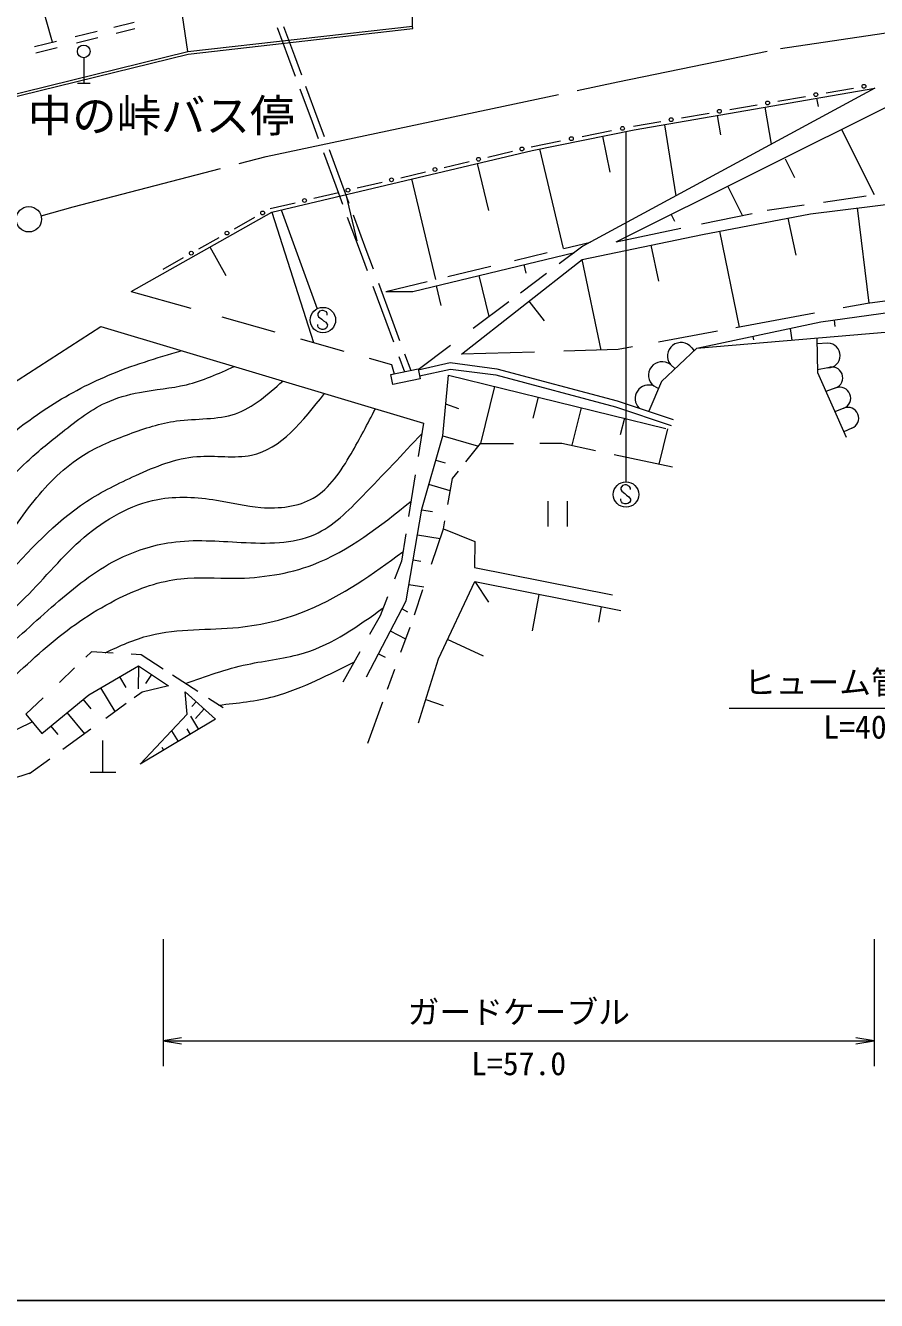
# Model space of a CAD drawing. Units: millimetres, scale not verified. Extents: x 40000 to 680000, y 20000 to 380000.
# Drawn here: x 370860 to 437853, y 205000 to 305442 of the extents above; entities that cross this region are included whole.
import ezdxf
from ezdxf.enums import TextEntityAlignment as Align

# ---------------------------------------------------------------- set-up
doc = ezdxf.new("R2010")
doc.units = ezdxf.units.MM
doc.header["$LTSCALE"] = 1000
doc.linetypes.add('CHAIN', pattern=[18.5, 12, -1.5, 3.5, -1.5])
for name, color, linetype, lineweight in [('M-BGD', 7, 'Continuous', 13), ('M-BMK', 2, 'CHAIN', 13), ('M-BMK-SRVR', 3, 'Continuous', 13), ('M-STR-HTXT', 7, 'Continuous', 13), ('M-STR-STR3', 7, 'Continuous', 13), ('M-STR-STRC', 7, 'Continuous', 13), ('M-TTL-BAND', 7, 'Continuous', 25), ('M-TTL-TXT', 7, 'Continuous', 13)]:
    doc.layers.add(name, color=color, linetype=linetype, lineweight=lineweight)
doc.styles.add('ＭＳ ゴシック', font='')
doc.styles.get('ＭＳ ゴシック').set_extended_font_data('MS Gothic')

# ---------------------------------------------------------------- blocks, each defined once
blk = doc.blocks.new('open_arrow')
at = {"color": 0, "linetype": 'Continuous', "lineweight": -2}
blk.add_lwpolyline([(7.5, 1.25), (0, 0), (7.5, -1.25)], dxfattribs=at)

msp = doc.modelspace()

# ---------------------------------------------------------------- linework, layer by layer
at = {"layer": 'M-BGD'}
for p, q in [((372984, 304128), (371045, 310947)), ((377801, 305311), (379419, 305708)), ((383627, 303385), (401319, 305403)), ((391170, 305372), (392024, 303060)), ((401341, 305205), (401319, 305403)), ((374757, 304564), (376503, 304992)), ((374872, 304077), (376564, 304492)), ((377991, 304843), (379473, 305206)), ((383663, 303188), (401341, 305205)), ((390671, 305280), (391565, 302861)), ((368949, 299767), (383627, 303385)), ((371557, 303778), (373297, 304205)), ((371680, 303294), (373350, 303703)), ((369013, 299577), (383663, 303188)), ((375447, 302900), (375447, 300900)), ((391565, 302861), (392088, 301444)), ((392024, 303060), (392577, 301563)), ((374947, 300900), (375947, 300900)), ((392456, 300451), (393416, 297852)), ((392910, 300665), (393883, 298030)), ((437730, 300502), (414739, 288055)), ((418769, 297213), (437730, 300502)), ((433886, 300139), (436053, 300515)), ((417360, 288405), (439499, 299459)), ((430093, 299481), (432260, 299857)), ((433276, 299061), (433164, 299710)), ((422507, 298166), (424674, 298541)), ((425610, 296830), (425345, 298353)), ((426300, 298823), (428467, 299199)), ((429586, 296093), (429081, 299001)), ((393416, 297852), (393905, 296528)), ((393883, 298030), (394378, 296692)), ((418714, 297508), (420881, 297884)), ((421161, 297628), (422045, 292011)), ((410676, 295893), (412973, 296355)), ((410740, 295600), (418769, 297213)), ((414695, 296701), (416992, 297162)), ((416875, 293896), (416309, 296719)), ((435097, 297261), (437660, 292128)), ((390241, 290734), (410740, 295600)), ((394312, 295428), (395284, 292799)), ((394756, 295670), (395738, 293012)), ((407252, 295081), (409208, 295545)), ((411328, 295718), (413193, 287862)), ((403827, 294268), (405784, 294732)), ((407324, 290874), (406444, 294581)), ((430663, 294950), (431405, 293465)), ((400403, 293455), (402360, 293919)), ((403159, 285430), (401278, 293354)), ((393555, 291829), (395511, 292293)), ((395284, 292799), (395817, 291357)), ((395738, 293012), (396313, 291455)), ((396979, 292642), (398936, 293106)), ((427306, 290480), (426151, 292794)), ((432660, 290619), (446940, 292365)), ((390130, 291016), (392087, 291480)), ((396972, 288474), (396105, 292126)), ((429243, 290884), (432153, 291314)), ((433669, 291538), (437032, 292036)), ((379174, 284482), (390241, 290734)), ((387321, 289429), (388926, 290336)), ((390241, 290734), (393543, 280459)), ((390980, 290909), (393813, 283127)), ((396194, 290335), (397195, 287626)), ((396655, 290530), (397663, 287804)), ((421677, 290561), (421946, 290022)), ((424084, 289808), (428066, 290638)), ((424162, 288972), (432660, 290619)), ((437284, 283568), (436367, 291072)), ((417360, 288405), (422453, 289467)), ((430887, 290276), (431491, 287357)), ((384512, 287842), (386117, 288749)), ((413248, 287875), (415346, 288384)), ((414692, 287014), (424162, 288972)), ((425487, 289229), (427048, 281680)), ((386669, 285716), (385384, 287990)), ((397195, 287626), (397746, 286136)), ((397663, 287804), (398227, 286279)), ((401351, 284477), (414083, 287563)), ((409365, 286934), (411938, 287558)), ((414739, 288055), (412876, 286657)), ((420098, 288132), (420683, 285303)), ((381703, 286256), (383308, 287162)), ((404100, 285658), (407483, 286478)), ((405187, 279544), (414692, 287014)), ((410286, 285934), (410124, 286603)), ((416168, 279876), (414692, 287014)), ((399229, 284477), (402475, 285264)), ((407363, 282519), (406581, 285745)), ((411881, 285910), (409824, 284366)), ((379174, 284482), (383863, 283169)), ((398204, 284898), (399223, 282140)), ((398641, 285156), (399673, 282366)), ((399229, 284477), (401351, 284477)), ((403586, 283396), (403215, 284929)), ((408906, 283677), (406094, 281566)), ((411707, 282188), (410502, 283721)), ((433477, 282089), (446146, 283875)), ((437153, 283551), (435243, 283197)), ((440250, 283952), (437153, 283551)), ((386321, 282481), (390479, 281317)), ((393992, 282937), (393868, 282753)), ((393868, 282753), (393871, 282621)), ((393871, 282621), (393934, 282492)), ((393934, 282492), (394190, 282311)), ((394184, 283003), (393992, 282937)), ((394305, 283001), (394184, 283003)), ((394190, 282311), (394319, 282179)), ((394556, 282882), (394305, 283001)), ((394619, 282750), (394556, 282882)), ((394619, 282621), (394619, 282750)), ((399673, 282366), (400315, 280629)), ((432965, 282776), (426790, 281632)), ((361424, 271819), (376798, 281719)), ((376798, 281719), (402192, 274113)), ((393871, 281773), (393868, 281895)), ((393910, 281671), (393871, 281773)), ((393995, 281560), (393910, 281671)), ((394182, 281500), (393995, 281560)), ((394316, 281500), (394182, 281500)), ((394416, 281529), (394316, 281500)), ((394319, 282179), (394498, 282063)), ((394558, 281621), (394416, 281529)), ((394498, 282063), (394624, 281863)), ((394619, 281752), (394558, 281621)), ((394624, 281863), (394619, 281752)), ((399223, 282140), (399825, 280513)), ((425347, 281365), (420680, 280501)), ((423715, 280012), (433477, 282089)), ((423715, 280012), (442159, 281591)), ((431069, 281577), (431199, 280653)), ((434510, 282235), (434583, 281718)), ((392505, 280750), (395922, 279793)), ((428127, 280951), (428165, 280684)), ((433151, 280820), (433208, 278113)), ((434032, 280408), (433160, 280367)), ((397906, 279237), (399672, 278743)), ((400248, 279367), (400691, 278169)), ((400704, 279576), (401185, 278273)), ((404315, 280231), (401779, 278328)), ((410923, 279717), (405187, 279544)), ((417522, 279916), (413241, 279787)), ((418636, 280123), (417522, 279916)), ((423715, 280012), (420936, 277402)), ((423306, 280059), (423512, 279821)), ((399612, 277943), (401765, 278395)), ((399672, 278743), (399885, 278000)), ((401765, 278395), (401930, 277612)), ((401779, 278328), (404284, 278888)), ((401882, 277839), (404307, 278381)), ((404284, 278888), (407974, 278404)), ((404307, 278381), (407876, 277912)), ((407974, 278404), (417450, 275871)), ((421626, 278739), (421999, 278401)), ((434032, 278475), (433204, 278327)), ((399777, 277160), (399612, 277943)), ((401930, 277612), (399777, 277160)), ((403719, 273115), (404161, 277902)), ((404161, 277902), (421273, 273692)), ((407876, 277912), (417306, 275391)), ((420936, 277402), (419928, 275050)), ((433208, 278113), (435463, 273016)), ((406700, 272504), (407808, 277005)), ((420326, 277044), (420699, 276850)), ((434659, 276888), (433873, 276611)), ((404978, 275244), (403948, 275599)), ((411206, 276169), (410800, 274516)), ((414605, 275333), (413876, 272369)), ((417306, 275391), (421686, 273942)), ((417450, 275871), (421843, 274416)), ((435285, 275301), (434585, 275002)), ((418004, 274497), (417686, 273207)), ((402192, 274113), (401776, 271501)), ((421402, 273660), (420723, 270898)), ((435912, 273715), (435281, 273428)), ((402056, 267343), (403719, 273115)), ((403719, 273115), (406517, 272309)), ((405522, 271069), (406673, 272504)), ((406673, 272504), (409270, 272518)), ((411345, 272529), (413091, 272538)), ((413091, 272538), (415732, 271970)), ((417191, 271657), (421783, 270670)), ((403165, 271193), (403891, 270984)), ((404466, 269754), (404935, 270338)), ((401542, 270034), (401023, 266771)), ((404296, 268786), (402612, 269271)), ((404106, 267709), (404466, 269754)), ((400833, 260111), (402056, 267343)), ((402042, 267297), (402888, 267154)), ((412001, 265969), (412001, 267969)), ((413501, 267969), (413501, 265969)), ((403768, 265790), (403881, 266433)), ((400802, 265384), (400461, 263247)), ((401714, 265324), (403507, 265021)), ((402823, 263006), (403768, 265790)), ((403768, 265790), (406239, 264790)), ((406239, 264790), (406215, 262739)), ((400461, 263247), (399901, 261820)), ((401381, 263352), (401994, 263248)), ((406215, 262739), (417069, 260591)), ((402205, 261184), (401048, 261380)), ((403375, 255550), (406220, 261631)), ((406220, 261631), (417716, 259355)), ((406220, 261631), (407319, 260016)), ((399360, 260442), (398771, 258941)), ((401472, 259022), (402144, 261003)), ((411281, 260629), (410743, 257761)), ((397710, 254135), (400833, 260111)), ((400510, 259492), (400944, 259265)), ((416186, 259658), (415958, 258441)), ((398771, 258941), (397939, 257459)), ((400792, 257087), (399583, 257719)), ((400420, 256066), (401139, 258039)), ((406907, 255753), (404087, 257072)), ((376051, 256099), (375617, 255685)), ((377773, 255993), (376051, 256099)), ((379965, 255859), (379182, 255907)), ((381696, 254738), (379965, 255859)), ((397174, 256097), (395833, 253709)), ((398657, 255947), (399164, 255682)), ((401786, 250508), (403375, 255550)), ((374729, 254838), (373530, 253695)), ((375833, 252710), (379747, 255006)), ((378775, 253290), (378275, 254143)), ((379747, 255006), (379737, 253187)), ((379747, 255006), (382108, 253431)), ((380344, 253616), (380802, 254303)), ((384436, 252964), (382420, 254269)), ((399357, 253147), (399935, 254736)), ((377911, 251388), (376802, 253278)), ((382108, 253431), (380031, 252929)), ((372239, 252465), (370891, 251179)), ((372137, 249670), (375833, 252710)), ((376023, 251618), (375410, 252363)), ((380031, 252929), (379415, 252481)), ((383420, 252950), (385826, 250786)), ((383595, 251201), (383420, 252950)), ((383950, 251807), (384282, 252175)), ((386416, 251682), (385277, 252420)), ((397811, 248906), (398997, 252161)), ((402370, 252358), (403731, 251869)), ((370891, 251179), (372137, 249670)), ((375520, 249649), (374144, 251321)), ((378782, 252020), (377187, 250862)), ((379878, 247243), (383595, 251201)), ((384238, 250847), (384918, 251602)), ((373418, 249591), (372862, 250267)), ((385826, 250786), (379878, 247243)), ((383854, 251020), (384473, 249980)), ((376007, 250004), (373807, 248405)), ((376959, 246629), (376959, 249129)), ((382359, 249885), (382871, 249026)), ((383566, 250041), (383831, 249597)), ((381580, 248592), (381727, 248344)), ((372777, 247656), (371169, 246487)), ((375959, 246629), (377959, 246629))]:
    msp.add_line(p, q, dxfattribs=at)
for centre, radius in [((375447, 303400), 500), ((436866, 300656), 150), ((429280, 299340), 150), ((433073, 299998), 150), ((425487, 298682), 150), ((417853, 297335), 150), ((421694, 298025), 150), ((413834, 296528), 150), ((409942, 295719), 150), ((406518, 294906), 150), ((399669, 293281), 150), ((403094, 294093), 150), ((396245, 292468), 150), ((392821, 291655), 150), ((389528, 290676), 150), ((386719, 289089), 150), ((383910, 287502), 150), ((394276, 282240), 1000)]:
    msp.add_circle(centre, radius, dxfattribs=at)
for centre, radius, start, end in [((422466, 279399), 1068, 38.13523, 218.13523), ((434032, 279441), 967, 270, 90), ((420976, 277892), 1068, 52.51904, 232.51904), ((434345, 277681), 853, 291.55194, 111.55194), ((419924, 276054), 1068, 67.92398, 224.72091), ((434972, 276095), 853, 291.55194, 111.55194), ((435599, 274508), 853, 291.55194, 111.55194)]:
    msp.add_arc(centre, radius, start, end, dxfattribs=at)
for points, knots in [([(350161, 270313), (351264, 269441), (352368, 268569), (353525, 267733), (354710, 266876), (355951, 266057), (357342, 265671), (358420, 265373), (359587, 265335), (360701, 265557), (362043, 265824), (363308, 266468), (364327, 267351), (365480, 268350), (366318, 269655), (367305, 270824), (368787, 272582), (370603, 274034), (372534, 275290), (374078, 276295), (375695, 277175), (377381, 277886), (379238, 278669), (381177, 279248), (383117, 279826)], [0, 0, 0, 0, 1, 1, 1, 2, 2, 2, 3, 3, 3, 4, 4, 4, 5, 5, 5, 6, 6, 6, 7, 7, 7, 8, 8, 8, 8]), ([(349103, 268618), (349809, 268185), (350515, 267753), (351176, 267259), (352095, 266571), (352928, 265765), (353826, 265050), (354716, 264342), (355670, 263723), (356545, 262977), (357096, 262507), (357615, 261986), (358244, 261652), (358903, 261301), (359682, 261155), (360453, 261176), (361354, 261200), (362243, 261454), (363001, 261890), (364357, 262669), (365293, 264033), (366229, 265356), (367704, 267438), (369182, 269418), (370987, 271099), (371792, 271849), (372663, 272540), (373535, 273239), (374689, 274165), (375846, 275107), (377171, 275720), (378006, 276107), (378908, 276362), (379822, 276536), (381059, 276770), (382319, 276853), (383526, 277147), (384819, 277463), (386052, 278020), (387285, 278578)], [0, 0, 0, 0, 1, 1, 1, 2, 2, 2, 3, 3, 3, 4, 4, 4, 5, 5, 5, 6, 6, 6, 7, 7, 7, 8, 8, 8, 9, 9, 9, 10, 10, 10, 11, 11, 11, 12, 12, 12, 13, 13, 13, 13]), ([(346397, 267990), (347806, 267264), (349216, 266537), (350576, 265700), (351430, 265175), (352264, 264607), (352981, 263925), (353848, 263101), (354543, 262111), (355329, 261177), (355946, 260443), (356620, 259744), (357447, 259287), (358123, 258914), (358903, 258702), (359680, 258658), (361025, 258581), (362364, 259007), (363573, 259631), (365398, 260572), (366926, 261965), (368211, 263524), (369392, 264958), (370367, 266532), (371532, 267990), (372643, 269380), (373928, 270664), (375425, 271597), (376545, 272295), (377785, 272798), (379032, 273258), (380246, 273705), (381467, 274113), (382754, 274288), (384311, 274500), (385965, 274372), (387392, 274861), (388771, 275333), (389939, 276383), (391107, 277433)], [0, 0, 0, 0, 1, 1, 1, 2, 2, 2, 3, 3, 3, 4, 4, 4, 5, 5, 5, 6, 6, 6, 7, 7, 7, 8, 8, 8, 9, 9, 9, 10, 10, 10, 11, 11, 11, 12, 12, 12, 13, 13, 13, 13]), ([(341994, 268021), (343611, 267494), (345228, 266967), (346740, 266215), (348273, 265453), (349698, 264460), (350977, 263295), (351989, 262375), (352909, 261347), (353554, 260146), (354122, 259087), (354476, 257893), (355271, 256997), (355925, 256261), (356878, 255725), (357848, 255566), (358933, 255388), (360039, 255680), (361111, 256024), (362437, 256449), (363711, 256955), (364833, 257684), (366450, 258736), (367753, 260253), (369070, 261749), (371096, 264051), (373154, 266300), (375654, 267933), (376873, 268729), (378198, 269379), (379548, 269994), (381090, 270697), (382667, 271354), (384357, 271483), (385799, 271593), (387325, 271319), (388651, 271597), (390973, 272085), (392685, 274266), (394397, 276448)], [0, 0, 0, 0, 1, 1, 1, 2, 2, 2, 3, 3, 3, 4, 4, 4, 5, 5, 5, 6, 6, 6, 7, 7, 7, 8, 8, 8, 9, 9, 9, 10, 10, 10, 11, 11, 11, 12, 12, 12, 13, 13, 13, 13]), ([(339852, 267520), (341249, 266995), (342646, 266470), (343935, 265757), (345233, 265039), (346420, 264131), (347599, 263181), (348803, 262210), (349998, 261194), (350806, 259917), (351388, 258995), (351769, 257937), (352351, 256997), (352994, 255961), (353882, 255070), (354928, 254421), (355718, 253930), (356598, 253578), (357504, 253447), (358855, 253252), (360263, 253547), (361569, 254020), (363093, 254572), (364477, 255366), (365806, 256253), (367613, 257459), (369317, 258838), (370845, 260375), (372403, 261943), (373779, 263676), (375482, 265127), (377152, 266549), (379136, 267701), (381265, 268105), (382784, 268393), (384376, 268301), (385903, 268047), (387068, 267854), (388196, 267567), (389395, 267475), (390815, 267366), (392335, 267531), (393518, 268219), (394814, 268973), (395706, 270353), (396495, 271712), (397186, 272901), (397797, 274074), (398409, 275246)], [0, 0, 0, 0, 1, 1, 1, 2, 2, 2, 3, 3, 3, 4, 4, 4, 5, 5, 5, 6, 6, 6, 7, 7, 7, 8, 8, 8, 9, 9, 9, 10, 10, 10, 11, 11, 11, 12, 12, 12, 13, 13, 13, 14, 14, 14, 15, 15, 15, 16, 16, 16, 16]), ([(335968, 266610), (337715, 266460), (339463, 266309), (341072, 265700), (341875, 265396), (342643, 264978), (343362, 264498), (344245, 263908), (345052, 263225), (345824, 262494), (346762, 261605), (347647, 260643), (348344, 259574), (349213, 258238), (349788, 256732), (350634, 255337), (351239, 254338), (351984, 253395), (352924, 252760), (354025, 252017), (355395, 251696), (356760, 251501), (358212, 251293), (359659, 251228), (361054, 251501), (362398, 251763), (363695, 252339), (364890, 253047), (366228, 253838), (367439, 254796), (368612, 255795), (370164, 257118), (371648, 258514), (373192, 259860), (374703, 261176), (376271, 262443), (378059, 263353), (379405, 264037), (380875, 264519), (382353, 264727), (384155, 264980), (385968, 264824), (387850, 264727), (389841, 264623), (391911, 264585), (393632, 265356), (395067, 265999), (396260, 267204), (397411, 268391), (399014, 270044), (400537, 271663), (402060, 273283)], [0, 0, 0, 0, 1, 1, 1, 2, 2, 2, 3, 3, 3, 4, 4, 4, 5, 5, 5, 6, 6, 6, 7, 7, 7, 8, 8, 8, 9, 9, 9, 10, 10, 10, 11, 11, 11, 12, 12, 12, 13, 13, 13, 14, 14, 14, 15, 15, 15, 16, 16, 16, 17, 17, 17, 17]), ([(322948, 263485), (326660, 263780), (330372, 264075), (334099, 264208), (335180, 264247), (336263, 264272), (337342, 264208), (338553, 264137), (339758, 263953), (340930, 263587), (341849, 263301), (342749, 262902), (343483, 262311), (344175, 261754), (344721, 261026), (345278, 260310), (345878, 259536), (346490, 258775), (346934, 257929), (347410, 257020), (347693, 256014), (348072, 255031), (348502, 253917), (349054, 252833), (349866, 251994), (350705, 251128), (351820, 250523), (352972, 250097), (353928, 249743), (354910, 249513), (355904, 249372), (357087, 249205), (358286, 249164), (359493, 249200), (360840, 249239), (362197, 249374), (363461, 249786), (365073, 250313), (366534, 251292), (367877, 252374), (369628, 253784), (371178, 255368), (372880, 256790), (374525, 258165), (376311, 259388), (378262, 260344), (379794, 261094), (381427, 261680), (383093, 261862), (384478, 262014), (385886, 261886), (387302, 261897), (389411, 261912), (391539, 262234), (393478, 262966), (396327, 264042), (398770, 266003), (401213, 267964)], [0, 0, 0, 0, 1, 1, 1, 2, 2, 2, 3, 3, 3, 4, 4, 4, 5, 5, 5, 6, 6, 6, 7, 7, 7, 8, 8, 8, 9, 9, 9, 10, 10, 10, 11, 11, 11, 12, 12, 12, 13, 13, 13, 14, 14, 14, 15, 15, 15, 16, 16, 16, 17, 17, 17, 18, 18, 18, 19, 19, 19, 19]), ([(377127, 256033), (378281, 256561), (379435, 257089), (380635, 257398), (382873, 257974), (385273, 257792), (387621, 258028), (389517, 258218), (391379, 258681), (393117, 259402), (395801, 260516), (398189, 262245), (400577, 263975)], [0, 0, 0, 0, 1, 1, 1, 2, 2, 2, 3, 3, 3, 4, 4, 4, 4]), ([(308627, 250304), (308990, 251663), (309354, 253023), (309991, 254251), (310559, 255345), (311344, 256336), (312232, 257222), (313281, 258269), (314474, 259171), (315789, 259805), (317478, 260618), (319368, 260988), (321245, 261266), (323950, 261667), (326628, 261877), (329333, 262192), (331894, 262490), (334480, 262883), (337030, 262582), (338384, 262422), (339727, 262067), (340977, 261510), (341738, 261171), (342464, 260757), (343120, 260243), (344152, 259436), (345010, 258383), (345605, 257222), (346140, 256179), (346462, 255048), (346921, 253958), (347560, 252439), (348467, 250998), (349698, 249914), (350667, 249062), (351837, 248431), (353059, 248014), (355109, 247317), (357307, 247223), (359490, 247284), (361445, 247338), (363388, 247515), (365239, 248014), (367367, 248588), (369374, 249587), (371381, 250586)], [0, 0, 0, 0, 1, 1, 1, 2, 2, 2, 3, 3, 3, 4, 4, 4, 5, 5, 5, 6, 6, 6, 7, 7, 7, 8, 8, 8, 9, 9, 9, 10, 10, 10, 11, 11, 11, 12, 12, 12, 13, 13, 13, 14, 14, 14, 15, 15, 15, 15]), ([(309650, 248404), (309940, 249533), (310231, 250662), (310624, 251766), (310972, 252742), (311401, 253698), (311988, 254543), (312807, 255720), (313934, 256683), (315155, 257466), (316390, 258258), (317722, 258866), (319101, 259317), (321128, 259980), (323258, 260304), (325386, 260535), (328337, 260856), (331286, 260999), (334253, 260925), (335662, 260890), (337075, 260807), (338443, 260487), (339551, 260227), (340629, 259813), (341610, 259220), (342317, 258793), (342973, 258272), (343510, 257661), (344499, 256536), (345086, 255103), (345800, 253763), (346249, 252922), (346747, 252117), (347262, 251327), (348083, 250068), (348947, 248845), (349941, 247673), (351027, 246394), (352267, 245174), (353741, 244507), (355480, 243720), (357546, 243701), (359539, 243873), (363668, 244231), (367488, 245410), (371309, 246589)], [0, 0, 0, 0, 1, 1, 1, 2, 2, 2, 3, 3, 3, 4, 4, 4, 5, 5, 5, 6, 6, 6, 7, 7, 7, 8, 8, 8, 9, 9, 9, 10, 10, 10, 11, 11, 11, 12, 12, 12, 13, 13, 13, 14, 14, 14, 15, 15, 15, 15]), ([(383457, 253598), (385052, 254174), (386647, 254751), (388308, 255108), (389816, 255432), (391380, 255575), (392831, 256024), (395070, 256717), (397042, 258137), (399013, 259558)], [0, 0, 0, 0, 1, 1, 1, 2, 2, 2, 3, 3, 3, 3]), ([(386065, 251909), (387538, 252058), (389011, 252207), (390426, 252589), (391565, 252896), (392667, 253354), (393747, 253848), (394751, 254307), (395735, 254797), (396719, 255287)], [0, 0, 0, 0, 1, 1, 1, 2, 2, 2, 3, 3, 3, 3])]:
    msp.add_open_spline(points, degree=3, knots=knots, dxfattribs=at)
at = {"layer": 'M-BMK'}
for p, q in [((430294, 303643), (439850, 305052)), ((417491, 301009), (430294, 303643)), ((401074, 297518), (417491, 301009)), ((389803, 295129), (401074, 297518)), ((374612, 291147), (389803, 295129)), ((372087, 290447), (374612, 291147))]:
    msp.add_line(p, q, dxfattribs=at)
at = {"layer": 'M-BMK-SRVR'}
msp.add_circle((371124, 290180), 1000, dxfattribs=at)
at = {"layer": 'M-STR-STR3'}
for p, q in [((381703, 233462), (381703, 223462)), ((437679, 233462), (437679, 223462)), ((381703, 225462), (437679, 225462))]:
    msp.add_line(p, q, dxfattribs=at)
at = {"layer": 'M-STR-STRC'}
for p, q in [((383627, 303385), (378693, 336987)), ((401319, 305403), (401143, 330508)), ((418128, 297084), (418128, 269497)), ((417850, 269194), (417727, 269009)), ((418043, 269259), (417850, 269194)), ((418164, 269257), (418043, 269259)), ((418414, 269138), (418164, 269257)), ((417727, 269009), (417729, 268878)), ((417729, 268878), (417793, 268749)), ((417793, 268749), (418048, 268567)), ((418048, 268567), (418177, 268435)), ((418177, 268435), (418356, 268319)), ((418356, 268319), (418482, 268119)), ((418477, 269007), (418414, 269138)), ((418477, 268878), (418477, 269007)), ((417729, 268030), (417727, 268151)), ((417769, 267927), (417729, 268030)), ((417853, 267816), (417769, 267927)), ((418040, 267756), (417853, 267816)), ((418174, 267756), (418040, 267756)), ((418274, 267785), (418174, 267756)), ((418417, 267877), (418274, 267785)), ((418477, 268009), (418417, 267877)), ((418482, 268119), (418477, 268009))]:
    msp.add_line(p, q, dxfattribs=at)
msp.add_circle((418134, 268497), 1000, dxfattribs=at)
at = {"layer": 'M-TTL-BAND'}
msp.add_line((40000, 205000), (579000, 205000), dxfattribs=at)
at = {"layer": 'M-TTL-TXT'}
msp.add_line((426250, 251654), (448568, 251654), dxfattribs=at)

# ---------------------------------------------------------------- block references
at = {"layer": 'M-STR-STR3', "xscale": 193, "yscale": 193}
msp.add_blockref('open_arrow', (381703, 225462), dxfattribs=at)
at = {"layer": 'M-STR-STR3', "xscale": 193, "yscale": 193, "rotation": 180}
msp.add_blockref('open_arrow', (437679, 225462), dxfattribs=at)

# ---------------------------------------------------------------- texts
at = {"layer": 'M-STR-HTXT', "style": 'ＭＳ ゴシック'}
msp.add_text('中の峠バス停', height=2566, dxfattribs=at).set_placement((371031, 296288), align=Align.BOTTOM_LEFT)
at = {"layer": 'M-STR-STR3', "style": 'ＭＳ ゴシック'}
for s, p in [('ガードケーブル', (400941, 226258)), ('L=57.0', (405941, 222199))]:
    msp.add_text(s, height=1833, dxfattribs=at).set_placement(p, align=Align.BOTTOM_LEFT)
at = {"layer": 'M-TTL-TXT', "style": 'ＭＳ ゴシック'}
for s, p in [('ヒューム管 φ800', (427418, 252228)), ('L=40.0', (433668, 248715))]:
    msp.add_text(s, height=1833, dxfattribs=at).set_placement(p, align=Align.BOTTOM_LEFT)

doc.saveas('drawing.dxf')
